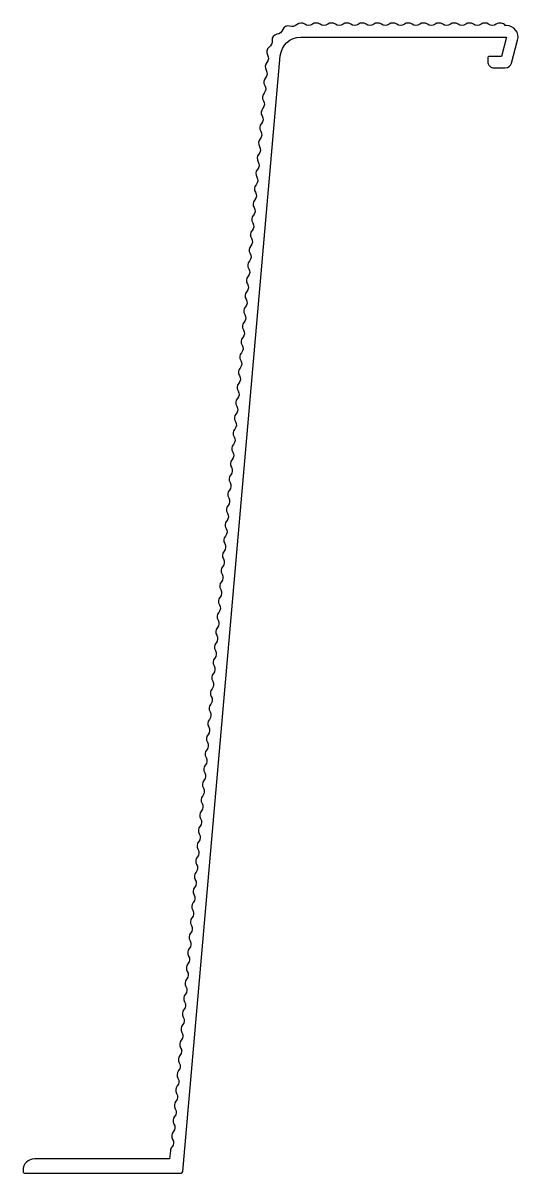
# Model space of a CAD drawing. Extents: x 912 to 989, y -1045 to -865.
import ezdxf

# ---------------------------------------------------------------- set-up
doc = ezdxf.new("R2010")
doc.units = 0
doc.header["$LTSCALE"] = 15
doc.layers.get('0').update_dxf_attribs({"linetype": 'CONTINUOUS'})

msp = doc.modelspace()

# ---------------------------------------------------------------- linework, layer by layer
at = {"color": 0}
msp.add_lwpolyline([(985.4, -871.8), (987.15, -871.8, 0.340384), (988.12, -871.05), (989.08, -867.44, 0.492109), (987.34, -865.18), (987.14, -865.18, 0.414221), (985.74, -864.98, -0.333339), (984.54, -864.98, 0.333339), (983.34, -864.98, -0.333339), (982.14, -864.98, 0.333339), (980.94, -864.98, -0.333339), (979.74, -864.98, 0.333339), (978.54, -864.98, -0.333339), (977.34, -864.98, 0.333339), (976.14, -864.98, -0.333339), (974.94, -864.98, 0.333339), (973.74, -864.98, -0.333339), (972.54, -864.98, 0.333339), (971.34, -864.98, -0.333339), (970.14, -864.98, 0.333339), (968.94, -864.98, -0.333339), (967.74, -864.98, 0.333339), (966.54, -864.98, -0.333339), (965.34, -864.98, 0.333339), (964.14, -864.98, -0.333339), (962.94, -864.98, 0.333339), (961.74, -864.98, -0.333339), (960.54, -864.98, 0.333339), (959.34, -864.98, -0.333339), (958.14, -864.98, 0.333339), (956.94, -864.98, -0.333315), (955.74, -864.98, 0.357535), (954.54, -865.01, -0.276075), (953.37, -865.27, 0.391704), (952.29, -865.79, -0.276073), (951.36, -866.55, 0.391709), (950.63, -867.5, -0.276064), (950.13, -868.59, 0.391614), (949.9, -869.76, -0.333269), (949.8, -870.96, 0.33338), (949.69, -872.15, -0.33331), (949.59, -873.35, 0.333357), (949.48, -874.55, -0.33331), (949.38, -875.74, 0.333367), (949.27, -876.94, -0.333297), (949.17, -878.13, 0.333326), (949.06, -879.33, -0.333306), (948.96, -880.52, 0.333379), (948.85, -881.72, -0.333286), (948.75, -882.91, 0.33338), (948.65, -884.11, -0.33331), (948.54, -885.3, 0.333357), (948.44, -886.5, -0.33331), (948.33, -887.7, 0.333367), (948.23, -888.89, -0.333297), (948.12, -890.09, 0.333326), (948.02, -891.28, -0.333306), (947.91, -892.48, 0.333379), (947.81, -893.67, -0.333286), (947.7, -894.87, 0.33338), (947.6, -896.06, -0.33331), (947.49, -897.26, 0.333357), (947.39, -898.45, -0.33331), (947.29, -899.65, 0.333367), (947.18, -900.84, -0.333297), (947.08, -902.04, 0.333326), (946.97, -903.24, -0.333306), (946.87, -904.43, 0.333379), (946.76, -905.63, -0.333286), (946.66, -906.82, 0.33338), (946.55, -908.02, -0.33331), (946.45, -909.21, 0.333357), (946.34, -910.41, -0.33331), (946.24, -911.6, 0.333367), (946.14, -912.8, -0.333297), (946.03, -913.99, 0.333326), (945.93, -915.19, -0.333306), (945.82, -916.39, 0.333379), (945.72, -917.58, -0.333269), (945.61, -918.78, 0.33338), (945.51, -919.97, -0.33331), (945.4, -921.17, 0.333357), (945.3, -922.36, -0.33331), (945.19, -923.56, 0.333367), (945.09, -924.75, -0.333297), (944.98, -925.95, 0.333326), (944.88, -927.14, -0.333306), (944.78, -928.34, 0.333379), (944.67, -929.54, -0.333286), (944.57, -930.73, 0.33338), (944.46, -931.93, -0.33331), (944.36, -933.12, 0.333357), (944.25, -934.32, -0.33331), (944.15, -935.51, 0.333367), (944.04, -936.71, -0.333297), (943.94, -937.9, 0.333326), (943.83, -939.1, -0.333306), (943.73, -940.29, 0.333379), (943.63, -941.49, -0.333286), (943.52, -942.69, 0.33338), (943.42, -943.88, -0.33331), (943.31, -945.08, 0.333357), (943.21, -946.27, -0.33331), (943.1, -947.47, 0.333367), (943, -948.66, -0.333297), (942.89, -949.86, 0.333326), (942.79, -951.05, -0.333306), (942.68, -952.25, 0.333379), (942.58, -953.44, -0.333286), (942.47, -954.64, 0.33338), (942.37, -955.83, -0.33331), (942.27, -957.03, 0.333357), (942.16, -958.23, -0.33331), (942.06, -959.42, 0.333367), (941.95, -960.62, -0.333297), (941.85, -961.81, 0.333326), (941.74, -963.01, -0.333306), (941.64, -964.2, 0.333379), (941.53, -965.4, -0.333269), (941.43, -966.59, 0.33338), (941.32, -967.79, -0.33331), (941.22, -968.98, 0.333357), (941.11, -970.18, -0.33331), (941.01, -971.38, 0.333367), (940.91, -972.57, -0.333297), (940.8, -973.77, 0.333326), (940.7, -974.96, -0.333306), (940.59, -976.16, 0.333379), (940.49, -977.35, -0.333286), (940.38, -978.55, 0.33338), (940.28, -979.74, -0.33331), (940.17, -980.94, 0.333357), (940.07, -982.13, -0.33331), (939.96, -983.33, 0.333367), (939.86, -984.53, -0.333297), (939.76, -985.72, 0.333326), (939.65, -986.92, -0.333306), (939.55, -988.11, 0.333379), (939.44, -989.31, -0.333286), (939.34, -990.5, 0.33338), (939.23, -991.7, -0.33331), (939.13, -992.89, 0.333357), (939.02, -994.09, -0.33331), (938.92, -995.28, 0.333367), (938.81, -996.48, -0.333297), (938.71, -997.67, 0.333326), (938.6, -998.87, -0.333306), (938.5, -1000.07, 0.333379), (938.4, -1001.26, -0.333286), (938.29, -1002.46, 0.33338), (938.19, -1003.65, -0.33331), (938.08, -1004.85, 0.333357), (937.98, -1006.04, -0.33331), (937.87, -1007.24, 0.333367), (937.77, -1008.43, -0.333297), (937.66, -1009.63, 0.333326), (937.56, -1010.82, -0.333306), (937.45, -1012.02, 0.333367), (937.35, -1013.22, -0.333297), (937.25, -1014.41, 0.333326), (937.14, -1015.61, -0.333306), (937.04, -1016.8, 0.333379), (936.93, -1018, -0.333286), (936.83, -1019.19, 0.33338), (936.72, -1020.39, -0.33331), (936.62, -1021.58, 0.333357), (936.51, -1022.78, -0.33331), (936.41, -1023.97, 0.333367), (936.3, -1025.17, -0.333297), (936.2, -1026.37, 0.333326), (936.09, -1027.56, -0.333306), (935.99, -1028.76, 0.333379), (935.89, -1029.95, -0.333269), (935.78, -1031.15, 0.33338), (935.68, -1032.34, -0.33331), (935.57, -1033.54, 0.333357), (935.47, -1034.73, -0.33331), (935.36, -1035.93, 0.333367), (935.26, -1037.12, -0.333297), (935.15, -1038.32, 0.333326), (935.05, -1039.51, -0.333306), (934.94, -1040.71, 0.164087), (934.69, -1041.3), (934.58, -1042.56), (913.42, -1042.56, 0.414214), (911.62, -1044.36), (911.62, -1044.53, 0.414214), (911.87, -1044.78), (936.39, -1044.78, 0.388879), (936.64, -1044.55), (951.91, -869.92, -0.388879), (955.1, -867), (987.33, -867), (986.54, -870), (984.65, -870, 0.414214), (984.4, -870.25), (984.4, -870.8, 0.414214)], format="xyb", close=True, dxfattribs=at)

doc.saveas('drawing.dxf')
